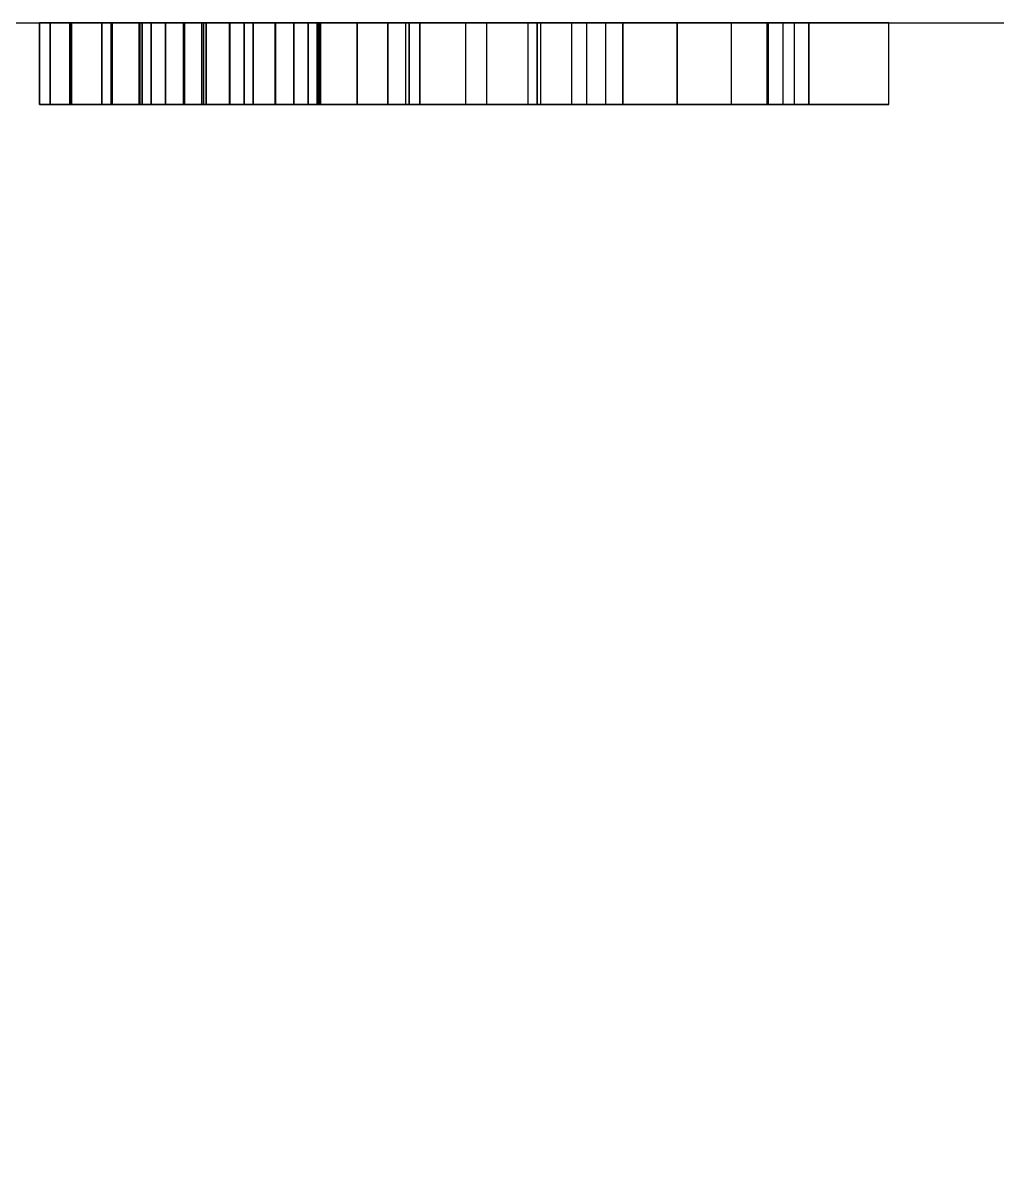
# Model space of a CAD drawing. Extents: x -9 to 861, y -1446 to 1.
# Drawn here: x 533.3 to 552.35, y -768.37 to -746 of the extents above; entities that cross this region are included whole.
import ezdxf

# ---------------------------------------------------------------- set-up
doc = ezdxf.new("R2010")
doc.units = 0
doc.linetypes.add('NASCOSTA', pattern=[9.525, 6.35, -3.175])
for name, color, linetype in [('IQ_200_2D', 1, 'Continuous'), ('IQ_204_2D', 7, 'Continuous'), ('IQ_WHITE_3D', 7, 'Continuous')]:
    doc.layers.add(name, color=color, linetype=linetype)

msp = doc.modelspace()

# ---------------------------------------------------------------- linework, layer by layer
at = {"layer": 'IQ_200_2D', "transparency": 33554687}
msp.add_line((0, -746), (860, -746), dxfattribs=at)
at = {"layer": 'IQ_204_2D', "linetype": 'NASCOSTA', "ltscale": 5, "transparency": 33554687}
msp.add_arc((860, -746), 700, 180, 270, dxfattribs=at)

# ---------------------------------------------------------------- meshes
at = {"layer": 'IQ_WHITE_3D', "transparency": 33554582}
mesh = msp.add_polyface(dxfattribs=at)
corners = [(532.145, -746, 179.821), (532.145, -746, 174.632), (530.211, -746, 174.709), (530.211, -746, 179.821), (532.145, -746, 168.594), (530.211, -746, 168.594), (538.597, -746, 170.723), (540.434, -746, 169.86), (539.834, -746, 169.179), (538.23, -746, 170.442), (540.852, -746, 170.665), (538.879, -746, 171.09), (539.056, -746, 171.518), (539.087, -746, 168.662), (537.803, -746, 170.265), (537.344, -746, 170.204), (538.239, -746, 168.34), (537.338, -746, 168.232), (539.116, -746, 171.976), (541.064, -746, 174.36), (541.064, -746, 171.548), (539.116, -746, 176.713), (541.064, -746, 176.713), (536.885, -746, 170.265), (536.437, -746, 168.343), (535.589, -746, 168.668), (536.458, -746, 170.442), (534.845, -746, 169.187), (536.091, -746, 170.723), (534.247, -746, 169.87), (533.832, -746, 170.677), (535.809, -746, 171.09), (535.572, -746, 171.976), (535.632, -746, 171.518), (533.622, -746, 171.56), (533.622, -746, 174.36), (535.572, -746, 176.713), (533.622, -746, 176.713), (548.378, -746, 171.19), (550.234, -746, 168.594), (548.156, -746, 168.594), (546.095, -746, 171.462), (547.158, -746, 172.895), (545.032, -746, 172.879), (549.961, -746, 176.712), (548.668, -746, 174.951), (547.851, -746, 176.712), (546.095, -746, 174.281), (543.353, -746, 170.54), (544.033, -746, 168.594), (543.43, -746, 175.07), (541.955, -746, 168.594), (544.323, -746, 176.712), (542.23, -746, 176.712), (536.797, -746, 161.056), (537.628, -746, 159.685), (536.828, -746, 159.685), (535.048, -746, 162.133), (536.797, -746, 163.577), (537.628, -746, 163.577), (535.017, -746, 163.577), (534.217, -746, 163.577), (535.048, -746, 159.685), (534.217, -746, 159.685), (544.695, -746, 159.685), (543.836, -746, 159.685), (543.458, -746, 160.525), (543.137, -746, 161.292), (543.174, -746, 163.576), (542.739, -746, 162.311), (542.018, -746, 160.525), (542.322, -746, 161.292), (541.64, -746, 159.685), (540.781, -746, 159.685), (542.374, -746, 163.576), (548.67, -746, 160.485), (550.166, -746, 160.485), (550.166, -746, 159.685), (547.87, -746, 159.685), (547.87, -746, 163.577), (548.67, -746, 163.577), (529.773, -746, 160.696), (529.977, -746, 160.963), (530.65, -746, 160.575), (530.322, -746, 160.147), (530.106, -746, 161.274), (530.856, -746, 161.073), (530.926, -746, 161.607), (529.894, -746, 159.819), (529.506, -746, 160.491), (529.396, -746, 159.613), (529.195, -746, 160.363), (530.15, -746, 161.607), (530.856, -746, 162.142), (530.106, -746, 161.941), (530.65, -746, 162.64), (529.773, -746, 162.518), (530.322, -746, 163.067), (529.977, -746, 162.251), (529.506, -746, 162.723), (529.894, -746, 163.395), (529.195, -746, 162.852), (529.396, -746, 163.602)]
mesh.append_faces([[corners[k] for k in face] for face in [(86, 85, 87)]], dxfattribs={"vtx0": -1, "vtx1": -1})
mesh.append_faces([[corners[k] for k in face] for face in [(47, 42, 43, 50)]], dxfattribs={"vtx0": -1, "vtx1": -1, "vtx3": -1})
mesh.append_faces([[corners[k] for k in face] for face in [(6, 7, 8, 9), (9, 8, 13, 14), (14, 13, 16), (18, 19, 20, 12), (12, 20, 10), (7, 6, 11), (15, 17, 24), (67, 66, 70, 71), (74, 69, 71, 73), (69, 74, 68), (90, 91, 89, 88), (92, 93, 87, 85), (93, 92, 94, 95), (96, 97, 95, 98), (95, 94, 98), (99, 100, 97, 96), (101, 102, 100, 99)]], dxfattribs={"vtx0": -1, "vtx2": -1})
mesh.append_faces([[corners[k] for k in face] for face in [(54, 55, 56, 57)]], dxfattribs={"vtx0": -1, "vtx3": -1})
mesh.append_faces([[corners[k] for k in face] for face in [(0, 1, 2, 3), (36, 32, 35, 37), (44, 45, 46), (51, 48, 49), (52, 47, 50, 53)]], dxfattribs={"vtx1": -1})
mesh.append_faces([[corners[k] for k in face] for face in [(60, 54, 57, 61)]], dxfattribs={"vtx1": -1, "vtx2": -1})
mesh.append_faces([[corners[k] for k in face] for face in [(42, 38, 41, 43)]], dxfattribs={"vtx1": -1, "vtx2": -1, "vtx3": -1})
mesh.append_faces([[corners[k] for k in face] for face in [(10, 7, 11, 12), (15, 14, 16, 17), (23, 15, 24, 25), (26, 23, 25, 27), (28, 26, 27, 29), (29, 30, 31, 28), (32, 33, 34, 35), (33, 31, 30, 34), (45, 42, 47, 46), (48, 43, 41, 49), (68, 64, 67, 69), (81, 82, 83, 84), (82, 85, 86, 83), (84, 88, 89, 81)]], dxfattribs={"vtx1": -1, "vtx3": -1})
mesh.append_faces([[corners[k] for k in face] for face in [(21, 22, 19, 18), (79, 80, 75, 78)]], dxfattribs={"vtx2": -1})
mesh.append_faces([[corners[k] for k in face] for face in [(64, 65, 66, 67), (70, 72, 73, 71)]], dxfattribs={"vtx2": -1, "vtx3": -1})
mesh.append_faces([[corners[k] for k in face] for face in [(1, 4, 5, 2), (38, 39, 40, 41), (54, 58, 59, 55), (57, 62, 63, 61), (75, 76, 77, 78)]], dxfattribs={"vtx3": -1})
mesh = msp.add_polyface(dxfattribs=at)
corners = [(533.622, -747.6, 176.713), (533.622, -746, 176.713), (533.622, -746, 174.36), (533.622, -747.6, 174.36)]
mesh.append_faces([[corners[k] for k in face] for face in [(0, 1, 2, 3)]])
mesh = msp.add_polyface(dxfattribs=at)
corners = [(533.622, -747.6, 174.36), (533.622, -746, 174.36), (533.622, -746, 171.56), (533.622, -747.6, 171.56)]
mesh.append_faces([[corners[k] for k in face] for face in [(0, 1, 2, 3)]])
mesh = msp.add_polyface(dxfattribs=at)
corners = [(541.064, -747.6, 171.548), (540.852, -747.6, 170.665), (540.434, -747.6, 169.86), (539.834, -747.6, 169.179), (539.087, -747.6, 168.662), (538.239, -747.6, 168.34), (537.338, -747.6, 168.232), (536.437, -747.6, 168.343), (535.589, -747.6, 168.668), (534.845, -747.6, 169.187), (534.247, -747.6, 169.87), (533.832, -747.6, 170.677), (533.622, -747.6, 171.56), (533.622, -746, 171.56), (533.832, -746, 170.677), (534.247, -746, 169.87), (534.845, -746, 169.187), (535.589, -746, 168.668), (536.437, -746, 168.343), (537.338, -746, 168.232), (538.239, -746, 168.34), (539.087, -746, 168.662), (539.834, -746, 169.179), (540.434, -746, 169.86), (540.852, -746, 170.665), (541.064, -746, 171.548)]
mesh.append_faces([[corners[k] for k in face] for face in [(13, 14, 11, 12), (0, 1, 24, 25)]], dxfattribs={"vtx1": -1})
mesh.append_faces([[corners[k] for k in face] for face in [(14, 15, 10, 11), (16, 17, 8, 9), (15, 16, 9, 10), (17, 18, 7, 8), (6, 7, 18, 19), (19, 20, 5, 6), (20, 21, 4, 5), (22, 23, 2, 3), (21, 22, 3, 4), (23, 24, 1, 2)]], dxfattribs={"vtx1": -1, "vtx3": -1})
mesh = msp.add_polyface(dxfattribs=at)
corners = [(534.217, -747.6, 163.577), (534.217, -746, 163.577), (534.217, -746, 159.685), (534.217, -747.6, 159.685)]
mesh.append_faces([[corners[k] for k in face] for face in [(0, 1, 2, 3)]])
mesh = msp.add_polyface(dxfattribs=at)
corners = [(536.797, -747.6, 161.056), (536.797, -746, 161.056), (535.017, -746, 163.577), (535.017, -747.6, 163.577)]
mesh.append_faces([[corners[k] for k in face] for face in [(0, 1, 2, 3)]])
mesh = msp.add_polyface(dxfattribs=at)
corners = [(535.048, -747.6, 159.685), (535.048, -746, 159.685), (535.048, -746, 162.133), (535.048, -747.6, 162.133)]
mesh.append_faces([[corners[k] for k in face] for face in [(0, 1, 2, 3)]])
mesh = msp.add_polyface(dxfattribs=at)
corners = [(535.048, -747.6, 162.133), (535.048, -746, 162.133), (536.828, -746, 159.685), (536.828, -747.6, 159.685)]
mesh.append_faces([[corners[k] for k in face] for face in [(0, 1, 2, 3)]])
mesh = msp.add_polyface(dxfattribs=at)
corners = [(535.572, -747.6, 171.976), (535.632, -747.6, 171.518), (535.809, -747.6, 171.09), (536.091, -747.6, 170.723), (536.458, -747.6, 170.442), (536.885, -747.6, 170.265), (537.344, -747.6, 170.204), (537.803, -747.6, 170.265), (538.23, -747.6, 170.442), (538.597, -747.6, 170.723), (538.879, -747.6, 171.09), (539.056, -747.6, 171.518), (539.116, -747.6, 171.976), (539.116, -746, 171.976), (539.056, -746, 171.518), (538.879, -746, 171.09), (538.597, -746, 170.723), (538.23, -746, 170.442), (537.803, -746, 170.265), (537.344, -746, 170.204), (536.885, -746, 170.265), (536.458, -746, 170.442), (536.091, -746, 170.723), (535.809, -746, 171.09), (535.632, -746, 171.518), (535.572, -746, 171.976)]
mesh.append_faces([[corners[k] for k in face] for face in [(0, 1, 24, 25)]], dxfattribs={"vtx1": -1})
mesh.append_faces([[corners[k] for k in face] for face in [(10, 11, 14, 15), (8, 9, 16, 17), (9, 10, 15, 16), (7, 8, 17, 18), (18, 19, 6, 7), (4, 5, 20, 21), (3, 4, 21, 22), (1, 2, 23, 24), (2, 3, 22, 23), (19, 20, 5, 6)]], dxfattribs={"vtx1": -1, "vtx3": -1})
mesh.append_faces([[corners[k] for k in face] for face in [(11, 12, 13, 14)]], dxfattribs={"vtx3": -1})
mesh = msp.add_polyface(dxfattribs=at)
corners = [(535.572, -747.6, 171.976), (535.572, -746, 171.976), (535.572, -746, 176.713), (535.572, -747.6, 176.713)]
mesh.append_faces([[corners[k] for k in face] for face in [(0, 1, 2, 3)]])
mesh = msp.add_polyface(dxfattribs=at)
corners = [(536.797, -747.6, 163.577), (536.797, -746, 163.577), (536.797, -746, 161.056), (536.797, -747.6, 161.056)]
mesh.append_faces([[corners[k] for k in face] for face in [(0, 1, 2, 3)]])
mesh = msp.add_polyface(dxfattribs=at)
corners = [(537.628, -747.6, 159.685), (537.628, -746, 159.685), (537.628, -746, 163.577), (537.628, -747.6, 163.577)]
mesh.append_faces([[corners[k] for k in face] for face in [(0, 1, 2, 3)]])
mesh = msp.add_polyface(dxfattribs=at)
corners = [(539.116, -747.6, 176.713), (539.116, -746, 176.713), (539.116, -746, 171.976), (539.116, -747.6, 171.976)]
mesh.append_faces([[corners[k] for k in face] for face in [(0, 1, 2, 3)]])
mesh = msp.add_polyface(dxfattribs=at)
corners = [(542.374, -747.6, 163.576), (542.374, -746, 163.576), (540.781, -746, 159.685), (540.781, -747.6, 159.685)]
mesh.append_faces([[corners[k] for k in face] for face in [(0, 1, 2, 3)]])
mesh = msp.add_polyface(dxfattribs=at)
corners = [(541.064, -747.6, 171.548), (541.064, -746, 171.548), (541.064, -746, 174.36), (541.064, -747.6, 174.36)]
mesh.append_faces([[corners[k] for k in face] for face in [(0, 1, 2, 3)]])
mesh = msp.add_polyface(dxfattribs=at)
corners = [(541.064, -747.6, 174.36), (541.064, -746, 174.36), (541.064, -746, 176.713), (541.064, -747.6, 176.713)]
mesh.append_faces([[corners[k] for k in face] for face in [(0, 1, 2, 3)]])
mesh = msp.add_polyface(dxfattribs=at)
corners = [(543.353, -747.6, 170.54), (543.353, -746, 170.54), (541.955, -746, 168.594), (541.955, -747.6, 168.594)]
mesh.append_faces([[corners[k] for k in face] for face in [(0, 1, 2, 3)]])
mesh = msp.add_polyface(dxfattribs=at)
corners = [(544.695, -747.6, 159.685), (544.695, -746, 159.685), (543.174, -746, 163.576), (543.174, -747.6, 163.576)]
mesh.append_faces([[corners[k] for k in face] for face in [(0, 1, 2, 3)]])
mesh = msp.add_polyface(dxfattribs=at)
corners = [(545.032, -747.6, 172.879), (545.032, -746, 172.879), (543.353, -746, 170.54), (543.353, -747.6, 170.54)]
mesh.append_faces([[corners[k] for k in face] for face in [(0, 1, 2, 3)]])
mesh = msp.add_polyface(dxfattribs=at)
corners = [(543.43, -747.6, 175.07), (543.43, -746, 175.07), (545.032, -746, 172.879), (545.032, -747.6, 172.879)]
mesh.append_faces([[corners[k] for k in face] for face in [(0, 1, 2, 3)]])
mesh = msp.add_polyface(dxfattribs=at)
corners = [(544.033, -747.6, 168.594), (544.033, -746, 168.594), (546.095, -746, 171.462), (546.095, -747.6, 171.462)]
mesh.append_faces([[corners[k] for k in face] for face in [(0, 1, 2, 3)]])
mesh = msp.add_polyface(dxfattribs=at)
corners = [(546.095, -747.6, 174.281), (546.095, -746, 174.281), (544.323, -746, 176.712), (544.323, -747.6, 176.712)]
mesh.append_faces([[corners[k] for k in face] for face in [(0, 1, 2, 3)]])
mesh = msp.add_polyface(dxfattribs=at)
corners = [(546.095, -747.6, 171.462), (546.095, -746, 171.462), (548.156, -746, 168.594), (548.156, -747.6, 168.594)]
mesh.append_faces([[corners[k] for k in face] for face in [(0, 1, 2, 3)]])
mesh = msp.add_polyface(dxfattribs=at)
corners = [(547.851, -747.6, 176.712), (547.851, -746, 176.712), (546.095, -746, 174.281), (546.095, -747.6, 174.281)]
mesh.append_faces([[corners[k] for k in face] for face in [(0, 1, 2, 3)]])
mesh = msp.add_polyface(dxfattribs=at)
corners = [(547.158, -747.6, 172.895), (547.158, -746, 172.895), (548.668, -746, 174.951), (548.668, -747.6, 174.951)]
mesh.append_faces([[corners[k] for k in face] for face in [(0, 1, 2, 3)]])
mesh = msp.add_polyface(dxfattribs=at)
corners = [(547.87, -747.6, 163.577), (547.87, -746, 163.577), (547.87, -746, 159.685), (547.87, -747.6, 159.685)]
mesh.append_faces([[corners[k] for k in face] for face in [(0, 1, 2, 3)]])
mesh = msp.add_polyface(dxfattribs=at)
corners = [(550.234, -747.6, 168.594), (550.234, -746, 168.594), (548.378, -746, 171.19), (548.378, -747.6, 171.19)]
mesh.append_faces([[corners[k] for k in face] for face in [(0, 1, 2, 3)]])
mesh = msp.add_polyface(dxfattribs=at)
corners = [(548.67, -747.6, 160.485), (548.67, -746, 160.485), (548.67, -746, 163.577), (548.67, -747.6, 163.577)]
mesh.append_faces([[corners[k] for k in face] for face in [(0, 1, 2, 3)]])
mesh = msp.add_polyface(dxfattribs=at)
corners = [(530.211, -747.6, 174.709), (530.211, -747.6, 168.594), (532.145, -747.6, 174.632), (532.145, -747.6, 179.821), (530.211, -747.6, 179.821), (532.145, -747.6, 168.594), (536.091, -747.6, 170.723), (534.247, -747.6, 169.87), (534.845, -747.6, 169.187), (536.458, -747.6, 170.442), (533.832, -747.6, 170.677), (535.809, -747.6, 171.09), (535.632, -747.6, 171.518), (535.589, -747.6, 168.668), (536.885, -747.6, 170.265), (536.437, -747.6, 168.343), (537.344, -747.6, 170.204), (533.622, -747.6, 174.36), (535.572, -747.6, 171.976), (535.572, -747.6, 176.713), (533.622, -747.6, 176.713), (533.622, -747.6, 171.56), (537.338, -747.6, 168.232), (538.239, -747.6, 168.34), (537.803, -747.6, 170.265), (539.087, -747.6, 168.662), (538.23, -747.6, 170.442), (538.597, -747.6, 170.723), (539.834, -747.6, 169.179), (540.434, -747.6, 169.86), (540.852, -747.6, 170.665), (538.879, -747.6, 171.09), (539.056, -747.6, 171.518), (541.064, -747.6, 171.548), (541.064, -747.6, 174.36), (539.116, -747.6, 171.976), (541.064, -747.6, 176.713), (539.116, -747.6, 176.713), (543.353, -747.6, 170.54), (541.955, -747.6, 168.594), (544.033, -747.6, 168.594), (546.095, -747.6, 171.462), (545.032, -747.6, 172.879), (547.158, -747.6, 172.895), (546.095, -747.6, 174.281), (543.43, -747.6, 175.07), (544.323, -747.6, 176.712), (542.23, -747.6, 176.712), (548.378, -747.6, 171.19), (548.156, -747.6, 168.594), (550.234, -747.6, 168.594), (548.668, -747.6, 174.951), (547.851, -747.6, 176.712), (549.961, -747.6, 176.712), (534.217, -747.6, 159.685), (535.048, -747.6, 159.685), (535.048, -747.6, 162.133), (535.017, -747.6, 163.577), (534.217, -747.6, 163.577), (536.797, -747.6, 161.056), (536.828, -747.6, 159.685), (537.628, -747.6, 159.685), (537.628, -747.6, 163.577), (536.797, -747.6, 163.577), (540.781, -747.6, 159.685), (541.64, -747.6, 159.685), (542.018, -747.6, 160.525), (542.374, -747.6, 163.576), (542.322, -747.6, 161.292), (542.739, -747.6, 162.311), (543.137, -747.6, 161.292), (543.458, -747.6, 160.525), (543.836, -747.6, 159.685), (544.695, -747.6, 159.685), (543.174, -747.6, 163.576), (548.67, -747.6, 160.485), (548.67, -747.6, 163.577), (547.87, -747.6, 163.577), (547.87, -747.6, 159.685), (550.166, -747.6, 159.685), (550.166, -747.6, 160.485), (529.773, -747.6, 160.696), (529.506, -747.6, 160.491), (530.322, -747.6, 160.147), (530.65, -747.6, 160.575), (529.977, -747.6, 160.963), (530.856, -747.6, 161.073), (530.106, -747.6, 161.274), (530.926, -747.6, 161.607), (530.15, -747.6, 161.607), (529.773, -747.6, 162.518), (529.977, -747.6, 162.251), (530.65, -747.6, 162.64), (530.322, -747.6, 163.067), (530.856, -747.6, 162.142), (530.106, -747.6, 161.941)]
mesh.append_faces([[corners[k] for k in face] for face in [(2, 1, 5), (17, 18, 19, 20), (48, 41, 49, 50)]], dxfattribs={"vtx0": -1})
mesh.append_faces([[corners[k] for k in face] for face in [(28, 26, 25), (71, 70, 66), (81, 84, 85)]], dxfattribs={"vtx0": -1, "vtx1": -1})
mesh.append_faces([[corners[k] for k in face] for face in [(42, 43, 44, 45)]], dxfattribs={"vtx0": -1, "vtx1": -1, "vtx2": -1})
mesh.append_faces([[corners[k] for k in face] for face in [(6, 7, 8, 9), (9, 8, 13, 14), (15, 16, 14, 13), (18, 17, 21, 12), (12, 21, 10), (7, 6, 11), (16, 15, 22), (23, 24, 16, 22), (25, 26, 24, 23), (41, 42, 38, 40), (44, 43, 51, 52), (74, 69, 70, 73), (69, 74, 67), (86, 87, 85, 84), (87, 86, 88, 89), (94, 95, 89, 88), (95, 94, 92, 91)]], dxfattribs={"vtx0": -1, "vtx2": -1})
mesh.append_faces([[corners[k] for k in face] for face in [(41, 48, 43, 42), (66, 70, 68, 64)]], dxfattribs={"vtx0": -1, "vtx2": -1, "vtx3": -1})
mesh.append_faces([[corners[k] for k in face] for face in [(56, 57, 58, 54)]], dxfattribs={"vtx0": -1, "vtx3": -1})
mesh.append_faces([[corners[k] for k in face] for face in [(4, 0, 3)]], dxfattribs={"vtx1": -1})
mesh.append_faces([[corners[k] for k in face] for face in [(60, 61, 59)]], dxfattribs={"vtx1": -1, "vtx2": -1})
mesh.append_faces([[corners[k] for k in face] for face in [(0, 1, 2, 3), (10, 7, 11, 12), (27, 26, 28, 29), (29, 30, 31, 27), (32, 31, 30, 33), (33, 34, 35, 32), (59, 57, 56, 60), (67, 64, 68, 69), (81, 82, 83, 84), (90, 91, 92, 93)]], dxfattribs={"vtx1": -1, "vtx3": -1})
mesh.append_faces([[corners[k] for k in face] for face in [(38, 39, 40), (46, 47, 45, 44), (51, 53, 52), (54, 55, 56), (62, 63, 59, 61), (64, 65, 66), (79, 80, 75, 78)]], dxfattribs={"vtx2": -1})
mesh.append_faces([[corners[k] for k in face] for face in [(71, 72, 73, 70)]], dxfattribs={"vtx2": -1, "vtx3": -1})
mesh.append_faces([[corners[k] for k in face] for face in [(34, 36, 37, 35), (75, 76, 77, 78)]], dxfattribs={"vtx3": -1})

doc.saveas('drawing.dxf')
